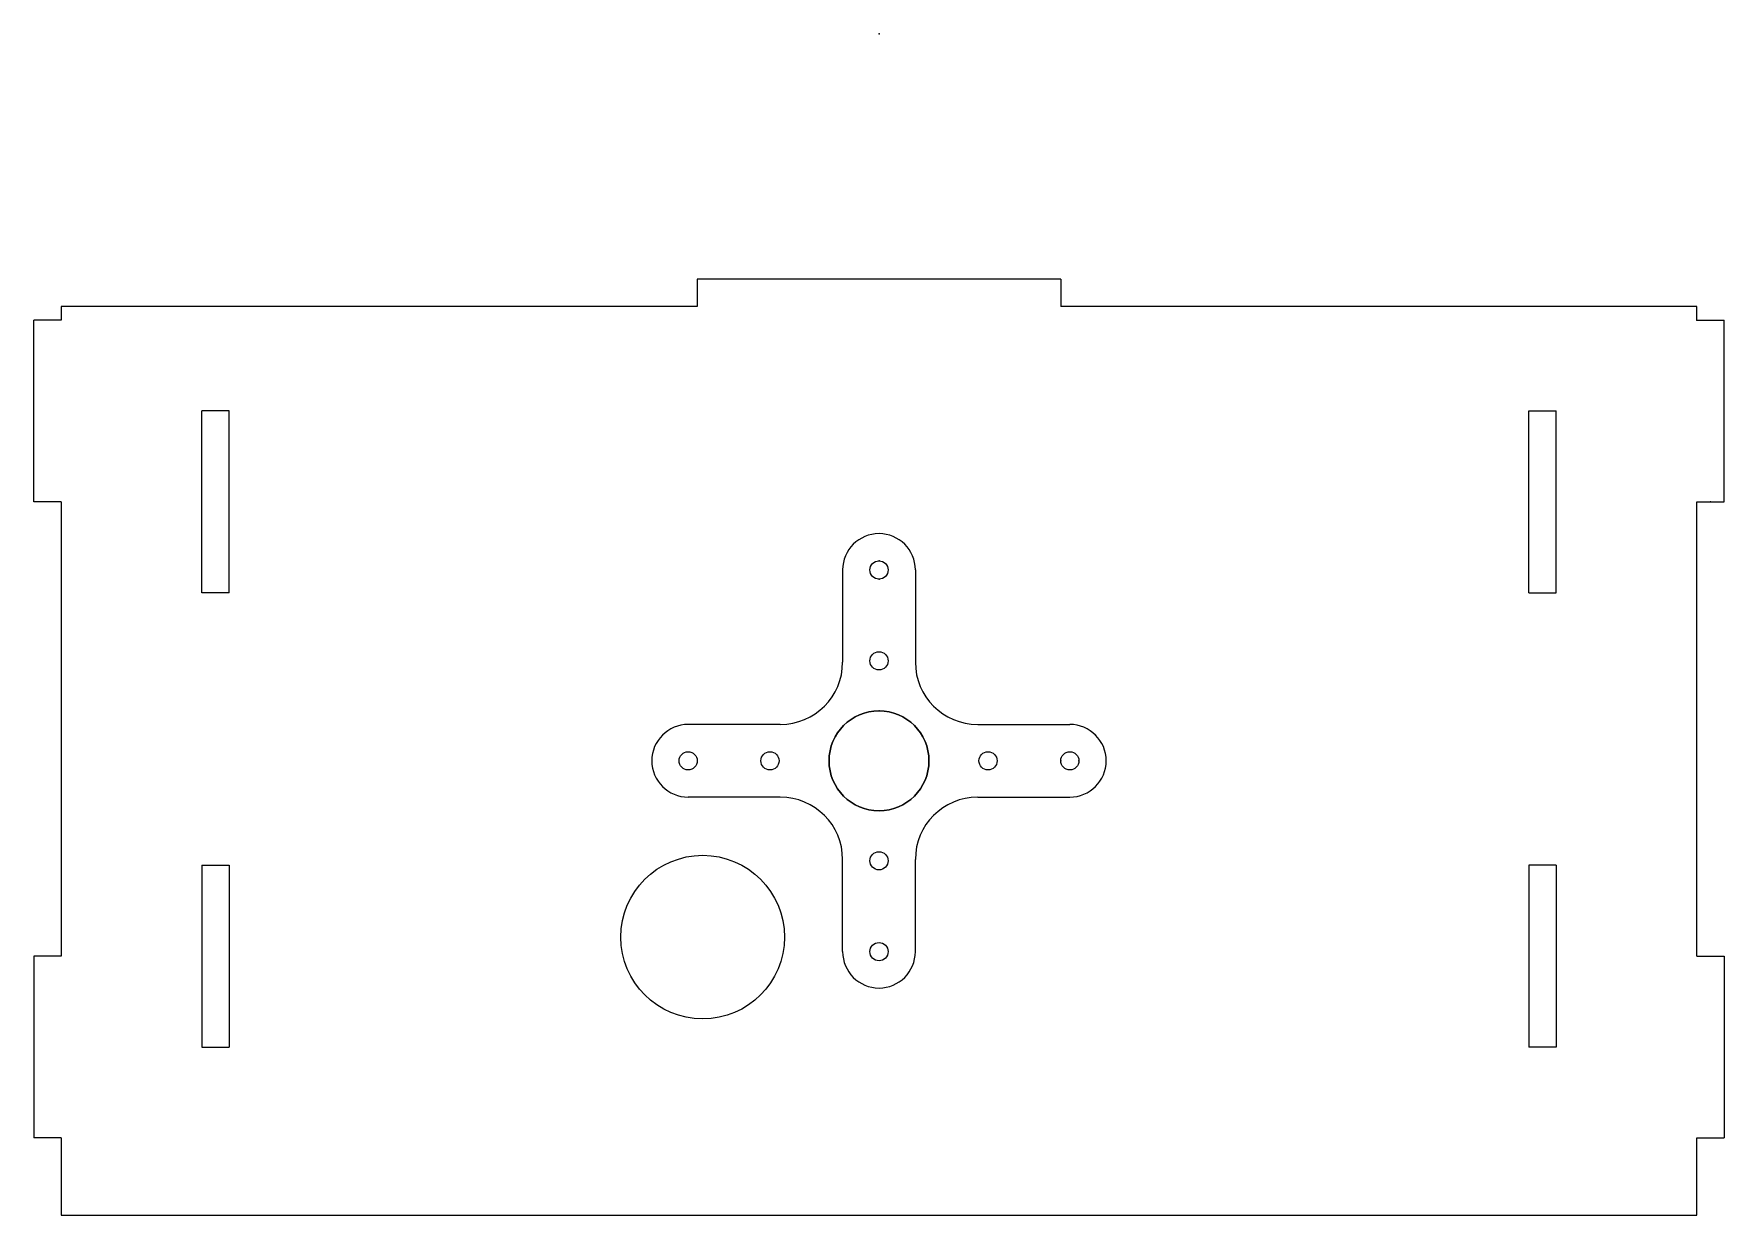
# Model space of a CAD drawing. Extents: x -93 to 93, y -50 to 80.
import ezdxf

# ---------------------------------------------------------------- set-up
doc = ezdxf.new("R2010")
doc.units = 0
doc.header["$PDSIZE"] = -1
doc.layers.get('0').update_dxf_attribs({"linetype": 'CONTINUOUS'})

msp = doc.modelspace()

# ---------------------------------------------------------------- linework, layer by layer
at = {"color": 7, "linetype": 'CONTINUOUS'}
for p, q in [((20, 53), (-20, 53)), ((-20, 53), (-20, 50)), ((-20, 53), (-20, 50)), ((20, 53), (-20, 53)), ((20, 53), (20, 50)), ((20, 53), (20, 50)), ((-90, 48.5), (-93, 48.5)), ((-93, 28.5), (-93, 48.5)), ((-93, 28.5), (-93, 48.5)), ((-90, 48.5), (-93, 48.5)), ((-90, 50), (-90, 48.5)), ((-20, 50), (-90, 50)), ((-90, 50), (-90, 48.5)), ((-20, 50), (-90, 50)), ((90, 50), (20, 50)), ((90, 50), (20, 50)), ((90, 48.5), (90, 50)), ((90, 48.5), (90, 50)), ((90, 48.5), (93, 48.5)), ((90, 48.5), (93, 48.5)), ((93, 28.5), (93, 48.5)), ((93, 28.5), (93, 48.5)), ((-71.5, 38.5), (-74.5, 38.5)), ((-74.5, 18.5), (-74.5, 38.5)), ((-71.5, 38.5), (-74.5, 38.5)), ((-74.5, 18.5), (-74.5, 38.5)), ((-71.5, 18.5), (-71.5, 38.5)), ((-71.5, 18.5), (-71.5, 38.5)), ((71.5, 18.5), (71.5, 38.5)), ((71.5, 38.5), (74.5, 38.5)), ((71.5, 38.5), (74.5, 38.5)), ((71.5, 18.5), (71.5, 38.5)), ((74.5, 18.5), (74.5, 38.5)), ((74.5, 18.5), (74.5, 38.5)), ((-90, 28.5), (-93, 28.5)), ((-90, 28.5), (-93, 28.5)), ((-90, 28.5), (-90, -21.5)), ((-90, 28.5), (-90, -21.5)), ((90, 28.5), (93, 28.5)), ((90, -21.5), (90, 28.5)), ((90, 28.5), (93, 28.5)), ((90, -21.5), (90, 28.5)), ((-4, 21), (-4, 10.86)), ((-4, 21), (-4, 10.86)), ((4, 21), (4, 10.86)), ((4, 21), (4, 10.86)), ((-71.5, 18.5), (-74.5, 18.5)), ((-71.5, 18.5), (-74.5, 18.5)), ((71.5, 18.5), (74.5, 18.5)), ((71.5, 18.5), (74.5, 18.5)), ((-10.86, 4), (-21, 4)), ((-10.86, 4), (-21, 4)), ((10.86, 4), (21, 4)), ((10.86, 4), (21, 4)), ((-10.86, -4), (-21, -4)), ((-10.86, -4), (-21, -4)), ((10.86, -4), (21, -4)), ((10.86, -4), (21, -4)), ((-4, -21), (-4, -10.86)), ((-4, -21), (-4, -10.86)), ((4, -21), (4, -10.86)), ((4, -21), (4, -10.86)), ((-74.5, -11.5), (-71.5, -11.5)), ((-74.5, -11.5), (-74.5, -31.5)), ((-74.5, -11.5), (-71.5, -11.5)), ((-74.5, -11.5), (-74.5, -31.5)), ((-71.5, -11.5), (-71.5, -31.5)), ((-71.5, -11.5), (-71.5, -31.5)), ((74.5, -11.5), (71.5, -11.5)), ((71.5, -11.5), (71.5, -31.5)), ((74.5, -11.5), (71.5, -11.5)), ((71.5, -11.5), (71.5, -31.5)), ((74.5, -11.5), (74.5, -31.5)), ((74.5, -11.5), (74.5, -31.5)), ((-90, -21.5), (-93, -21.5)), ((-93, -21.5), (-93, -41.5)), ((-93, -21.5), (-93, -41.5)), ((-90, -21.5), (-93, -21.5)), ((90, -21.5), (93, -21.5)), ((90, -21.5), (93, -21.5)), ((93, -21.5), (93, -41.5)), ((93, -21.5), (93, -41.5)), ((-74.5, -31.5), (-71.5, -31.5)), ((-74.5, -31.5), (-71.5, -31.5)), ((74.5, -31.5), (71.5, -31.5)), ((74.5, -31.5), (71.5, -31.5)), ((-90, -41.5), (-93, -41.5)), ((-90, -41.5), (-93, -41.5)), ((-90, -41.5), (-90, -48.5)), ((-90, -41.5), (-90, -50)), ((90, -50), (90, -41.5)), ((90, -41.5), (93, -41.5)), ((90, -41.5), (93, -41.5)), ((90, -50), (90, -41.5)), ((-90, -48.5), (-90, -50)), ((-90, -50), (90, -50)), ((-90, -50), (90, -50))]:
    msp.add_line(p, q, dxfattribs=at)
for centre, radius in [((0, 21), 1), ((0, 21), 1), ((0, 11), 1), ((0, 11), 1), ((0, 0), 5.5), ((-21, 0), 1), ((-21, 0), 1), ((-12, 0), 1), ((-12, 0), 1), ((12, 0), 1), ((12, 0), 1), ((21, 0), 1), ((21, 0), 1), ((-19.4, -19.4), 9), ((-19.4, -19.4), 9), ((0, -11), 1), ((0, -11), 1), ((0, -21), 1), ((0, -21), 1)]:
    msp.add_circle(centre, radius, dxfattribs=at)
for centre, radius, start, end in [((0, 21), 4, 0, 180), ((0, 21), 4, 0, 180), ((-10.86, 10.86), 6.86, 270, 0), ((-10.86, 10.86), 6.86, 270, 0), ((10.86, 10.86), 6.86, 180, 270), ((10.86, 10.86), 6.86, 180, 270), ((-21, 0), 4, 90, 180), ((-21, 0), 4, 90, 270), ((0, 0), 5.5, 90, 180), ((0, 0), 5.5, 0, 90), ((21, 0), 4, 0, 90), ((21, 0), 4, 270, 90), ((-21, 0), 4, 180, 270), ((0, 0), 5.5, 180, 0), ((21, 0), 4, 270, 0), ((-10.86, -10.86), 6.86, 0, 90), ((-10.86, -10.86), 6.86, 0, 90), ((10.86, -10.86), 6.86, 90, 180), ((10.86, -10.86), 6.86, 90, 180), ((0, -21), 4, 180, 0), ((0, -21), 4, 180, 0)]:
    msp.add_arc(centre, radius, start, end, dxfattribs=at)
for p in [(0, 80), (90, 48.5), (91.5, 28.5), (0, 22), (0, 20), (0, 5.5), (23.83, 2.83), (5.5, 0), (20, 0), (22, 0)]:
    msp.add_point(p, dxfattribs=at)

doc.saveas('drawing.dxf')
